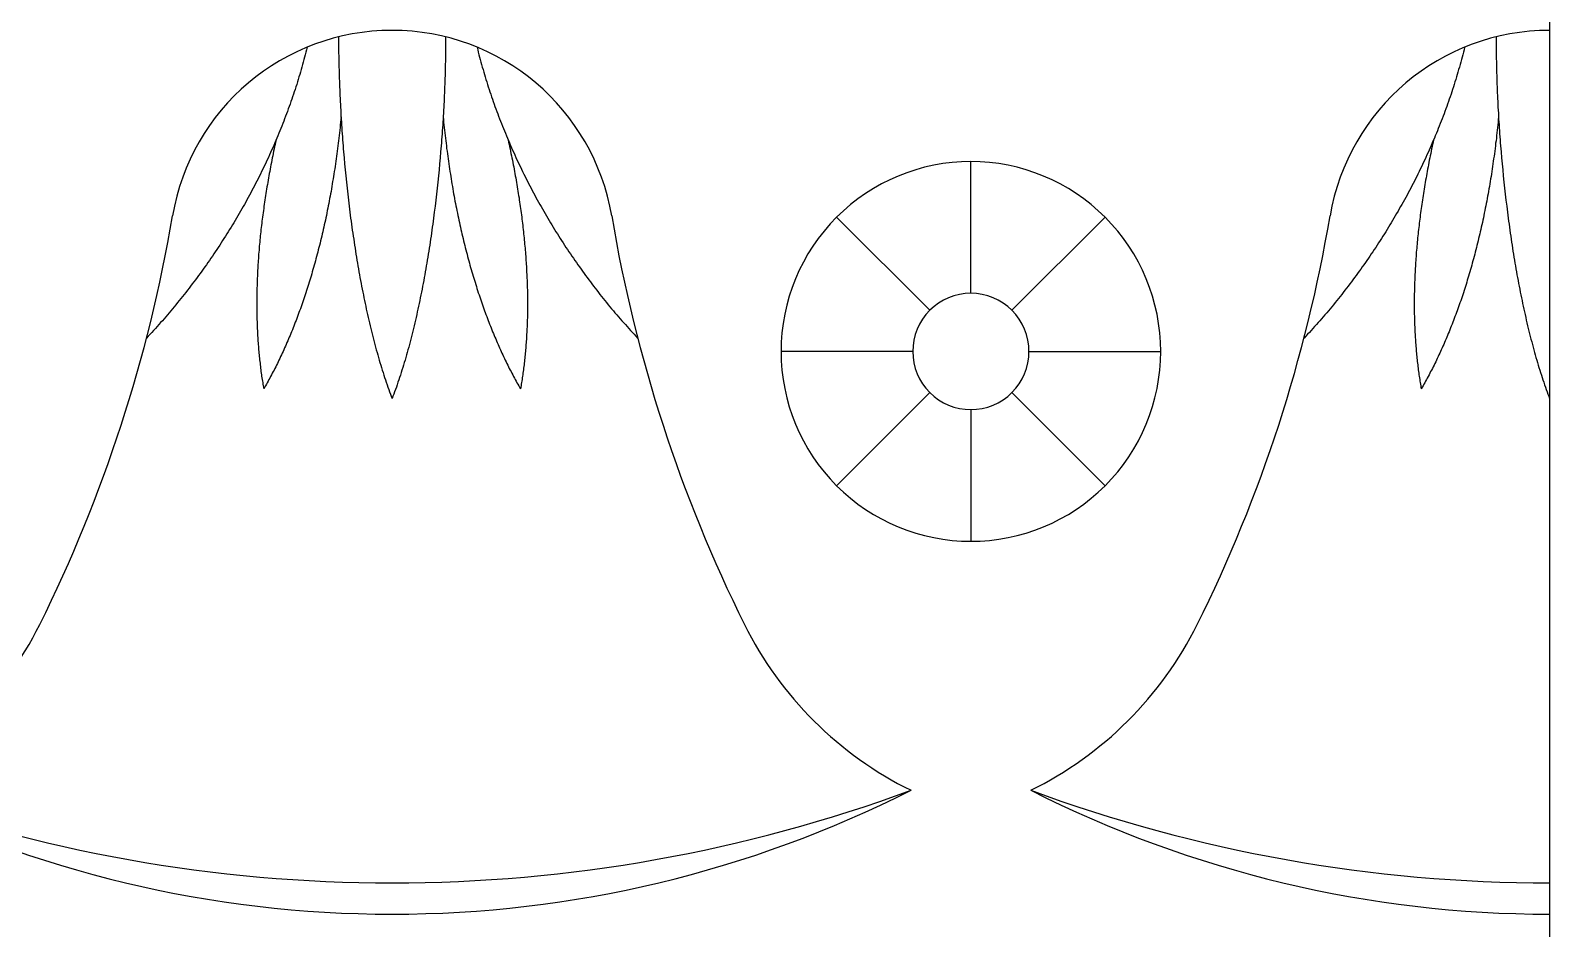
# Model space of a CAD drawing. Extents: x -111 to 2985, y -118 to 122.
# Drawn here: x 12.82 to 33.06, y 15.35 to 27.31 of the extents above; entities that cross this region are included whole.
import ezdxf

# ---------------------------------------------------------------- set-up
doc = ezdxf.new("R2010")
doc.units = 0
doc.layers.add('LAYER_03', color=5, linetype='CONTINUOUS')

msp = doc.modelspace()

# ---------------------------------------------------------------- linework, layer by layer
at = {"layer": 'LAYER_03'}
for points in [[(-13.204, 41.2), (33.064, 41.2), (33.064, 4.476)], [(16.928, 27.227), (16.928, 27.191), (16.928, 27.155), (16.928, 27.119), (16.929, 27.083), (16.929, 27.047), (16.929, 27.01), (16.93, 26.973), (16.93, 26.936), (16.931, 26.899), (16.932, 26.862), (16.933, 26.825), (16.934, 26.788), (16.935, 26.75), (16.936, 26.712), (16.937, 26.674), (16.938, 26.636), (16.94, 26.598), (16.941, 26.56), (16.943, 26.522), (16.944, 26.483), (16.946, 26.445), (16.948, 26.406), (16.95, 26.367), (16.952, 26.328), (16.954, 26.289), (16.956, 26.25), (16.958, 26.211), (16.96, 26.172), (16.963, 26.132), (16.965, 26.093), (16.968, 26.054), (16.97, 26.014), (16.973, 25.974), (16.976, 25.935), (16.979, 25.895), (16.982, 25.855), (16.985, 25.815), (16.988, 25.775), (16.991, 25.735), (16.994, 25.695), (17.001, 25.615), (17.008, 25.535), (17.016, 25.454), (17.024, 25.374), (17.032, 25.293), (17.041, 25.213), (17.05, 25.132), (17.059, 25.051), (17.069, 24.971), (17.079, 24.89), (17.089, 24.81), (17.095, 24.77), (17.1, 24.73), (17.106, 24.69), (17.111, 24.65), (17.117, 24.61), (17.123, 24.57), (17.129, 24.53), (17.135, 24.491), (17.141, 24.451), (17.147, 24.411), (17.153, 24.372), (17.159, 24.332), (17.166, 24.293), (17.172, 24.253), (17.179, 24.214), (17.186, 24.175), (17.192, 24.136), (17.199, 24.097), (17.206, 24.058), (17.213, 24.019), (17.22, 23.981), (17.228, 23.942), (17.235, 23.904), (17.243, 23.865), (17.25, 23.827), (17.258, 23.789), (17.265, 23.751), (17.273, 23.713), (17.281, 23.676), (17.289, 23.638), (17.297, 23.601), (17.305, 23.564), (17.314, 23.526), (17.322, 23.489), (17.331, 23.453), (17.339, 23.416), (17.348, 23.379), (17.357, 23.343), (17.365, 23.307), (17.374, 23.271), (17.383, 23.235), (17.393, 23.2), (17.402, 23.164), (17.411, 23.129), (17.421, 23.094), (17.43, 23.059), (17.44, 23.024), (17.45, 22.99), (17.459, 22.956), (17.469, 22.921), (17.479, 22.888), (17.489, 22.854), (17.5, 22.821), (17.51, 22.787), (17.52, 22.754), (17.531, 22.722), (17.541, 22.689), (17.552, 22.657), (17.563, 22.625), (17.574, 22.593), (17.585, 22.561), (17.596, 22.53), (17.607, 22.499), (17.618, 22.468), (17.63, 22.438), (17.641, 22.407)], [(18.354, 27.227), (18.354, 27.191), (18.354, 27.155), (18.354, 27.119), (18.354, 27.083), (18.353, 27.047), (18.353, 27.01), (18.352, 26.973), (18.352, 26.936), (18.351, 26.899), (18.35, 26.862), (18.349, 26.825), (18.349, 26.788), (18.348, 26.75), (18.346, 26.712), (18.345, 26.674), (18.344, 26.636), (18.343, 26.598), (18.341, 26.56), (18.34, 26.522), (18.338, 26.483), (18.336, 26.445), (18.335, 26.406), (18.333, 26.367), (18.331, 26.328), (18.329, 26.289), (18.327, 26.25), (18.324, 26.211), (18.322, 26.172), (18.32, 26.132), (18.317, 26.093), (18.315, 26.054), (18.312, 26.014), (18.309, 25.974), (18.307, 25.935), (18.304, 25.895), (18.301, 25.855), (18.298, 25.815), (18.295, 25.775), (18.291, 25.735), (18.288, 25.695), (18.281, 25.615), (18.274, 25.535), (18.266, 25.454), (18.258, 25.374), (18.25, 25.293), (18.242, 25.213), (18.233, 25.132), (18.223, 25.051), (18.214, 24.971), (18.203, 24.89), (18.193, 24.81), (18.188, 24.77), (18.182, 24.73), (18.177, 24.69), (18.171, 24.65), (18.165, 24.61), (18.16, 24.57), (18.154, 24.53), (18.148, 24.491), (18.142, 24.451), (18.136, 24.411), (18.129, 24.372), (18.123, 24.332), (18.117, 24.293), (18.11, 24.253), (18.103, 24.214), (18.097, 24.175), (18.09, 24.136), (18.083, 24.097), (18.076, 24.058), (18.069, 24.019), (18.062, 23.981), (18.055, 23.942), (18.047, 23.904), (18.04, 23.865), (18.032, 23.827), (18.025, 23.789), (18.017, 23.751), (18.009, 23.713), (18.001, 23.676), (17.993, 23.638), (17.985, 23.601), (17.977, 23.564), (17.969, 23.526), (17.96, 23.489), (17.952, 23.453), (17.943, 23.416), (17.934, 23.379), (17.926, 23.343), (17.917, 23.307), (17.908, 23.271), (17.899, 23.235), (17.89, 23.2), (17.88, 23.164), (17.871, 23.129), (17.862, 23.094), (17.852, 23.059), (17.843, 23.024), (17.833, 22.99), (17.823, 22.956), (17.813, 22.921), (17.803, 22.888), (17.793, 22.854), (17.783, 22.821), (17.772, 22.787), (17.762, 22.754), (17.752, 22.722), (17.741, 22.689), (17.73, 22.657), (17.719, 22.625), (17.709, 22.593), (17.698, 22.561), (17.686, 22.53), (17.675, 22.499), (17.664, 22.468), (17.653, 22.438), (17.641, 22.407)], [(32.351, 27.227), (32.351, 27.191), (32.351, 27.155), (32.351, 27.119), (32.351, 27.083), (32.352, 27.047), (32.352, 27.01), (32.353, 26.973), (32.353, 26.936), (32.354, 26.899), (32.355, 26.862), (32.356, 26.825), (32.357, 26.788), (32.358, 26.75), (32.359, 26.712), (32.36, 26.674), (32.361, 26.636), (32.362, 26.598), (32.364, 26.56), (32.365, 26.522), (32.367, 26.483), (32.369, 26.445), (32.371, 26.406), (32.372, 26.367), (32.374, 26.328), (32.376, 26.289), (32.378, 26.25), (32.381, 26.211), (32.383, 26.172), (32.385, 26.132), (32.388, 26.093), (32.39, 26.054), (32.393, 26.014), (32.396, 25.974), (32.398, 25.935), (32.401, 25.895), (32.404, 25.855), (32.407, 25.815), (32.41, 25.775), (32.414, 25.735), (32.417, 25.695), (32.424, 25.615), (32.431, 25.535), (32.439, 25.454), (32.447, 25.374), (32.455, 25.293), (32.464, 25.213), (32.473, 25.132), (32.482, 25.051), (32.492, 24.971), (32.502, 24.89), (32.512, 24.81), (32.517, 24.77), (32.523, 24.73), (32.528, 24.69), (32.534, 24.65), (32.54, 24.61), (32.545, 24.57), (32.551, 24.53), (32.557, 24.491), (32.563, 24.451), (32.569, 24.411), (32.576, 24.372), (32.582, 24.332), (32.589, 24.293), (32.595, 24.253), (32.602, 24.214), (32.608, 24.175), (32.615, 24.136), (32.622, 24.097), (32.629, 24.058), (32.636, 24.019), (32.643, 23.981), (32.651, 23.942), (32.658, 23.904), (32.665, 23.865), (32.673, 23.827), (32.68, 23.789), (32.688, 23.751), (32.696, 23.713), (32.704, 23.676), (32.712, 23.638), (32.72, 23.601), (32.728, 23.564), (32.737, 23.526), (32.745, 23.489), (32.753, 23.453), (32.762, 23.416), (32.771, 23.379), (32.779, 23.343), (32.788, 23.307), (32.797, 23.271), (32.806, 23.235), (32.815, 23.2), (32.825, 23.164), (32.834, 23.129), (32.843, 23.094), (32.853, 23.059), (32.863, 23.024), (32.872, 22.99), (32.882, 22.956), (32.892, 22.921), (32.902, 22.888), (32.912, 22.854), (32.922, 22.821), (32.933, 22.787), (32.943, 22.754), (32.954, 22.722), (32.964, 22.689), (32.975, 22.657), (32.986, 22.625), (32.997, 22.593), (33.008, 22.561), (33.019, 22.53), (33.03, 22.499), (33.041, 22.468), (33.052, 22.438), (33.064, 22.407)], [(16.509, 27.089), (16.501, 27.056), (16.492, 27.023), (16.484, 26.99), (16.475, 26.957), (16.466, 26.924), (16.457, 26.891), (16.448, 26.858), (16.439, 26.825), (16.43, 26.792), (16.42, 26.759), (16.41, 26.726), (16.4, 26.693), (16.39, 26.66), (16.38, 26.627), (16.37, 26.594), (16.359, 26.561), (16.349, 26.528), (16.338, 26.496), (16.327, 26.463), (16.316, 26.43), (16.305, 26.397), (16.293, 26.365), (16.282, 26.332), (16.27, 26.299), (16.258, 26.267), (16.246, 26.234), (16.234, 26.201), (16.222, 26.169), (16.209, 26.136), (16.197, 26.104), (16.184, 26.072), (16.171, 26.039), (16.158, 26.007), (16.145, 25.975), (16.132, 25.942), (16.119, 25.91), (16.105, 25.878), (16.092, 25.846), (16.078, 25.814), (16.064, 25.781), (16.05, 25.749), (16.036, 25.717), (16.021, 25.686), (16.007, 25.654), (15.992, 25.622), (15.977, 25.59), (15.963, 25.558), (15.948, 25.526), (15.932, 25.495), (15.917, 25.463), (15.902, 25.432), (15.886, 25.4), (15.871, 25.369), (15.855, 25.337), (15.839, 25.306), (15.823, 25.275), (15.807, 25.243), (15.791, 25.212), (15.774, 25.181), (15.758, 25.15), (15.741, 25.119), (15.724, 25.088), (15.707, 25.057), (15.69, 25.026), (15.673, 24.995), (15.656, 24.965), (15.638, 24.934), (15.621, 24.903), (15.603, 24.873), (15.585, 24.842), (15.568, 24.812), (15.55, 24.782), (15.531, 24.751), (15.513, 24.721), (15.495, 24.691), (15.476, 24.661), (15.458, 24.631), (15.439, 24.601), (15.42, 24.571), (15.401, 24.542), (15.382, 24.512), (15.363, 24.482), (15.344, 24.453), (15.325, 24.423), (15.305, 24.394), (15.285, 24.364), (15.266, 24.335), (15.246, 24.306), (15.226, 24.277), (15.206, 24.248), (15.186, 24.219), (15.166, 24.19), (15.145, 24.162), (15.125, 24.133), (15.104, 24.104), (15.083, 24.076), (15.063, 24.047), (15.042, 24.019), (15.021, 23.991), (15, 23.963), (14.978, 23.935), (14.957, 23.907), (14.936, 23.879), (14.914, 23.851), (14.893, 23.823), (14.871, 23.796), (14.849, 23.768), (14.827, 23.741), (14.805, 23.713), (14.783, 23.686), (14.761, 23.659), (14.739, 23.632), (14.716, 23.605), (14.694, 23.578), (14.671, 23.552), (14.648, 23.525), (14.626, 23.499), (14.603, 23.472), (14.58, 23.446), (14.557, 23.42), (14.534, 23.394), (14.51, 23.368), (14.487, 23.342), (14.464, 23.316), (14.44, 23.29), (14.416, 23.265), (14.393, 23.239), (14.369, 23.214)], [(18.773, 27.089), (18.782, 27.056), (18.79, 27.023), (18.798, 26.99), (18.807, 26.957), (18.816, 26.924), (18.825, 26.891), (18.834, 26.858), (18.843, 26.825), (18.853, 26.792), (18.862, 26.759), (18.872, 26.726), (18.882, 26.693), (18.892, 26.66), (18.902, 26.627), (18.913, 26.594), (18.923, 26.561), (18.934, 26.528), (18.944, 26.496), (18.955, 26.463), (18.967, 26.43), (18.978, 26.397), (18.989, 26.365), (19.001, 26.332), (19.012, 26.299), (19.024, 26.267), (19.036, 26.234), (19.048, 26.201), (19.06, 26.169), (19.073, 26.136), (19.085, 26.104), (19.098, 26.072), (19.111, 26.039), (19.124, 26.007), (19.137, 25.975), (19.15, 25.942), (19.164, 25.91), (19.177, 25.878), (19.191, 25.846), (19.205, 25.814), (19.218, 25.781), (19.233, 25.749), (19.247, 25.717), (19.261, 25.686), (19.276, 25.654), (19.29, 25.622), (19.305, 25.59), (19.32, 25.558), (19.335, 25.526), (19.35, 25.495), (19.365, 25.463), (19.38, 25.432), (19.396, 25.4), (19.412, 25.369), (19.427, 25.337), (19.443, 25.306), (19.459, 25.275), (19.475, 25.243), (19.492, 25.212), (19.508, 25.181), (19.525, 25.15), (19.541, 25.119), (19.558, 25.088), (19.575, 25.057), (19.592, 25.026), (19.609, 24.995), (19.627, 24.965), (19.644, 24.934), (19.661, 24.903), (19.679, 24.873), (19.697, 24.842), (19.715, 24.812), (19.733, 24.782), (19.751, 24.751), (19.769, 24.721), (19.787, 24.691), (19.806, 24.661), (19.824, 24.631), (19.843, 24.601), (19.862, 24.571), (19.881, 24.542), (19.9, 24.512), (19.919, 24.482), (19.938, 24.453), (19.958, 24.423), (19.977, 24.394), (19.997, 24.364), (20.017, 24.335), (20.036, 24.306), (20.056, 24.277), (20.076, 24.248), (20.097, 24.219), (20.117, 24.19), (20.137, 24.162), (20.158, 24.133), (20.178, 24.104), (20.199, 24.076), (20.22, 24.047), (20.241, 24.019), (20.262, 23.991), (20.283, 23.963), (20.304, 23.935), (20.325, 23.907), (20.347, 23.879), (20.368, 23.851), (20.39, 23.823), (20.411, 23.796), (20.433, 23.768), (20.455, 23.741), (20.477, 23.713), (20.499, 23.686), (20.521, 23.659), (20.544, 23.632), (20.566, 23.605), (20.589, 23.578), (20.611, 23.552), (20.634, 23.525), (20.657, 23.499), (20.68, 23.472), (20.703, 23.446), (20.726, 23.42), (20.749, 23.394), (20.772, 23.368), (20.795, 23.342), (20.819, 23.316), (20.842, 23.29), (20.866, 23.265), (20.89, 23.239), (20.913, 23.214)], [(31.932, 27.089), (31.924, 27.056), (31.915, 27.023), (31.907, 26.99), (31.898, 26.957), (31.889, 26.924), (31.88, 26.891), (31.871, 26.858), (31.862, 26.825), (31.852, 26.792), (31.843, 26.759), (31.833, 26.726), (31.823, 26.693), (31.813, 26.66), (31.803, 26.627), (31.793, 26.594), (31.782, 26.561), (31.771, 26.528), (31.761, 26.496), (31.75, 26.463), (31.739, 26.43), (31.727, 26.397), (31.716, 26.365), (31.704, 26.332), (31.693, 26.299), (31.681, 26.267), (31.669, 26.234), (31.657, 26.201), (31.645, 26.169), (31.632, 26.136), (31.62, 26.104), (31.607, 26.072), (31.594, 26.039), (31.581, 26.007), (31.568, 25.975), (31.555, 25.942), (31.541, 25.91), (31.528, 25.878), (31.514, 25.846), (31.501, 25.814), (31.487, 25.781), (31.473, 25.749), (31.458, 25.717), (31.444, 25.686), (31.43, 25.654), (31.415, 25.622), (31.4, 25.59), (31.385, 25.558), (31.37, 25.526), (31.355, 25.495), (31.34, 25.463), (31.325, 25.432), (31.309, 25.4), (31.293, 25.369), (31.278, 25.337), (31.262, 25.306), (31.246, 25.275), (31.23, 25.243), (31.213, 25.212), (31.197, 25.181), (31.18, 25.15), (31.164, 25.119), (31.147, 25.088), (31.13, 25.057), (31.113, 25.026), (31.096, 24.995), (31.079, 24.965), (31.061, 24.934), (31.044, 24.903), (31.026, 24.873), (31.008, 24.842), (30.99, 24.812), (30.972, 24.782), (30.954, 24.751), (30.936, 24.721), (30.918, 24.691), (30.899, 24.661), (30.881, 24.631), (30.862, 24.601), (30.843, 24.571), (30.824, 24.542), (30.805, 24.512), (30.786, 24.482), (30.767, 24.453), (30.747, 24.423), (30.728, 24.394), (30.708, 24.364), (30.688, 24.335), (30.669, 24.306), (30.649, 24.277), (30.629, 24.248), (30.609, 24.219), (30.588, 24.19), (30.568, 24.162), (30.547, 24.133), (30.527, 24.104), (30.506, 24.076), (30.485, 24.047), (30.464, 24.019), (30.443, 23.991), (30.422, 23.963), (30.401, 23.935), (30.38, 23.907), (30.358, 23.879), (30.337, 23.851), (30.315, 23.823), (30.294, 23.796), (30.272, 23.768), (30.25, 23.741), (30.228, 23.713), (30.206, 23.686), (30.184, 23.659), (30.161, 23.632), (30.139, 23.605), (30.116, 23.578), (30.094, 23.552), (30.071, 23.525), (30.048, 23.499), (30.026, 23.472), (30.003, 23.446), (29.979, 23.42), (29.956, 23.394), (29.933, 23.368), (29.91, 23.342), (29.886, 23.316), (29.863, 23.29), (29.839, 23.265), (29.816, 23.239), (29.792, 23.214)], [(16.961, 26.161), (16.957, 26.125), (16.954, 26.09), (16.95, 26.054), (16.947, 26.019), (16.943, 25.984), (16.939, 25.949), (16.935, 25.913), (16.931, 25.878), (16.927, 25.844), (16.923, 25.809), (16.918, 25.774), (16.914, 25.74), (16.91, 25.705), (16.905, 25.671), (16.9, 25.637), (16.896, 25.603), (16.891, 25.569), (16.886, 25.535), (16.881, 25.501), (16.876, 25.467), (16.871, 25.434), (16.866, 25.4), (16.86, 25.367), (16.855, 25.334), (16.849, 25.301), (16.844, 25.268), (16.838, 25.235), (16.833, 25.202), (16.827, 25.169), (16.821, 25.137), (16.815, 25.104), (16.809, 25.072), (16.803, 25.04), (16.797, 25.008), (16.791, 24.976), (16.784, 24.944), (16.778, 24.912), (16.771, 24.88), (16.765, 24.849), (16.758, 24.817), (16.752, 24.786), (16.745, 24.755), (16.738, 24.724), (16.731, 24.693), (16.724, 24.662), (16.717, 24.631), (16.71, 24.601), (16.703, 24.57), (16.696, 24.54), (16.688, 24.509), (16.681, 24.479), (16.673, 24.449), (16.666, 24.419), (16.658, 24.39), (16.651, 24.36), (16.643, 24.33), (16.635, 24.301), (16.627, 24.272), (16.619, 24.242), (16.611, 24.213), (16.603, 24.184), (16.595, 24.156), (16.587, 24.127), (16.578, 24.098), (16.57, 24.07), (16.562, 24.041), (16.553, 24.013), (16.545, 23.985), (16.536, 23.957), (16.527, 23.929), (16.519, 23.902), (16.51, 23.874), (16.501, 23.847), (16.492, 23.819), (16.483, 23.792), (16.474, 23.765), (16.465, 23.738), (16.456, 23.711), (16.447, 23.684), (16.437, 23.658), (16.428, 23.631), (16.419, 23.605), (16.409, 23.579), (16.4, 23.553), (16.39, 23.527), (16.381, 23.501), (16.371, 23.475), (16.361, 23.45), (16.351, 23.424), (16.341, 23.399), (16.332, 23.374), (16.322, 23.349), (16.312, 23.324), (16.302, 23.299), (16.291, 23.275), (16.281, 23.25), (16.271, 23.226), (16.261, 23.202), (16.251, 23.177), (16.24, 23.153), (16.23, 23.13), (16.219, 23.106), (16.209, 23.082), (16.198, 23.059), (16.188, 23.036), (16.177, 23.012), (16.166, 22.989), (16.155, 22.967), (16.145, 22.944), (16.134, 22.921), (16.123, 22.899), (16.112, 22.876), (16.101, 22.854), (16.09, 22.832), (16.079, 22.81), (16.068, 22.788), (16.057, 22.767), (16.045, 22.745), (16.034, 22.724), (16.023, 22.703), (16.011, 22.681), (16, 22.66), (15.989, 22.64), (15.977, 22.619), (15.966, 22.598), (15.954, 22.578), (15.942, 22.558), (15.931, 22.538)], [(18.321, 26.161), (18.325, 26.125), (18.328, 26.09), (18.332, 26.054), (18.336, 26.019), (18.339, 25.984), (18.343, 25.949), (18.347, 25.913), (18.351, 25.878), (18.355, 25.844), (18.36, 25.809), (18.364, 25.774), (18.368, 25.74), (18.373, 25.705), (18.377, 25.671), (18.382, 25.637), (18.387, 25.603), (18.391, 25.569), (18.396, 25.535), (18.401, 25.501), (18.406, 25.467), (18.411, 25.434), (18.417, 25.4), (18.422, 25.367), (18.427, 25.334), (18.433, 25.301), (18.438, 25.268), (18.444, 25.235), (18.45, 25.202), (18.455, 25.169), (18.461, 25.137), (18.467, 25.104), (18.473, 25.072), (18.479, 25.04), (18.485, 25.008), (18.492, 24.976), (18.498, 24.944), (18.504, 24.912), (18.511, 24.88), (18.517, 24.849), (18.524, 24.817), (18.531, 24.786), (18.537, 24.755), (18.544, 24.724), (18.551, 24.693), (18.558, 24.662), (18.565, 24.631), (18.572, 24.601), (18.579, 24.57), (18.587, 24.54), (18.594, 24.509), (18.601, 24.479), (18.609, 24.449), (18.616, 24.419), (18.624, 24.39), (18.632, 24.36), (18.64, 24.33), (18.647, 24.301), (18.655, 24.272), (18.663, 24.242), (18.671, 24.213), (18.679, 24.184), (18.687, 24.156), (18.696, 24.127), (18.704, 24.098), (18.712, 24.07), (18.721, 24.041), (18.729, 24.013), (18.738, 23.985), (18.746, 23.957), (18.755, 23.929), (18.764, 23.902), (18.772, 23.874), (18.781, 23.847), (18.79, 23.819), (18.799, 23.792), (18.808, 23.765), (18.817, 23.738), (18.826, 23.711), (18.836, 23.684), (18.845, 23.658), (18.854, 23.631), (18.864, 23.605), (18.873, 23.579), (18.883, 23.553), (18.892, 23.527), (18.902, 23.501), (18.911, 23.475), (18.921, 23.45), (18.931, 23.424), (18.941, 23.399), (18.951, 23.374), (18.961, 23.349), (18.971, 23.324), (18.981, 23.299), (18.991, 23.275), (19.001, 23.25), (19.011, 23.226), (19.021, 23.202), (19.032, 23.177), (19.042, 23.153), (19.053, 23.13), (19.063, 23.106), (19.074, 23.082), (19.084, 23.059), (19.095, 23.036), (19.105, 23.012), (19.116, 22.989), (19.127, 22.967), (19.138, 22.944), (19.148, 22.921), (19.159, 22.899), (19.17, 22.876), (19.181, 22.854), (19.192, 22.832), (19.203, 22.81), (19.215, 22.788), (19.226, 22.767), (19.237, 22.745), (19.248, 22.724), (19.26, 22.703), (19.271, 22.681), (19.282, 22.66), (19.294, 22.64), (19.305, 22.619), (19.317, 22.598), (19.328, 22.578), (19.34, 22.558), (19.352, 22.538)], [(32.384, 26.161), (32.38, 26.125), (32.377, 26.09), (32.373, 26.054), (32.369, 26.019), (32.366, 25.984), (32.362, 25.949), (32.358, 25.913), (32.354, 25.878), (32.35, 25.844), (32.345, 25.809), (32.341, 25.774), (32.337, 25.74), (32.332, 25.705), (32.328, 25.671), (32.323, 25.637), (32.318, 25.603), (32.314, 25.569), (32.309, 25.535), (32.304, 25.501), (32.299, 25.467), (32.294, 25.434), (32.288, 25.4), (32.283, 25.367), (32.278, 25.334), (32.272, 25.301), (32.267, 25.268), (32.261, 25.235), (32.255, 25.202), (32.25, 25.169), (32.244, 25.137), (32.238, 25.104), (32.232, 25.072), (32.226, 25.04), (32.22, 25.008), (32.213, 24.976), (32.207, 24.944), (32.201, 24.912), (32.194, 24.88), (32.188, 24.849), (32.181, 24.817), (32.174, 24.786), (32.168, 24.755), (32.161, 24.724), (32.154, 24.693), (32.147, 24.662), (32.14, 24.631), (32.133, 24.601), (32.126, 24.57), (32.118, 24.54), (32.111, 24.509), (32.104, 24.479), (32.096, 24.449), (32.089, 24.419), (32.081, 24.39), (32.073, 24.36), (32.066, 24.33), (32.058, 24.301), (32.05, 24.272), (32.042, 24.242), (32.034, 24.213), (32.026, 24.184), (32.018, 24.156), (32.009, 24.127), (32.001, 24.098), (31.993, 24.07), (31.984, 24.041), (31.976, 24.013), (31.967, 23.985), (31.959, 23.957), (31.95, 23.929), (31.941, 23.902), (31.933, 23.874), (31.924, 23.847), (31.915, 23.819), (31.906, 23.792), (31.897, 23.765), (31.888, 23.738), (31.879, 23.711), (31.869, 23.684), (31.86, 23.658), (31.851, 23.631), (31.841, 23.605), (31.832, 23.579), (31.822, 23.553), (31.813, 23.527), (31.803, 23.501), (31.794, 23.475), (31.784, 23.45), (31.774, 23.424), (31.764, 23.399), (31.754, 23.374), (31.744, 23.349), (31.734, 23.324), (31.724, 23.299), (31.714, 23.275), (31.704, 23.25), (31.694, 23.226), (31.684, 23.202), (31.673, 23.177), (31.663, 23.153), (31.653, 23.13), (31.642, 23.106), (31.632, 23.082), (31.621, 23.059), (31.61, 23.036), (31.6, 23.012), (31.589, 22.989), (31.578, 22.967), (31.567, 22.944), (31.557, 22.921), (31.546, 22.899), (31.535, 22.876), (31.524, 22.854), (31.513, 22.832), (31.502, 22.81), (31.49, 22.788), (31.479, 22.767), (31.468, 22.745), (31.457, 22.724), (31.446, 22.703), (31.434, 22.681), (31.423, 22.66), (31.411, 22.64), (31.4, 22.619), (31.388, 22.598), (31.377, 22.578), (31.365, 22.558), (31.354, 22.538)], [(16.096, 25.856), (16.089, 25.826), (16.083, 25.795), (16.076, 25.765), (16.07, 25.735), (16.063, 25.704), (16.057, 25.674), (16.051, 25.644), (16.045, 25.614), (16.039, 25.584), (16.033, 25.554), (16.027, 25.524), (16.021, 25.495), (16.016, 25.465), (16.01, 25.435), (16.005, 25.406), (15.999, 25.376), (15.994, 25.347), (15.989, 25.317), (15.984, 25.288), (15.979, 25.259), (15.974, 25.229), (15.969, 25.2), (15.964, 25.171), (15.96, 25.142), (15.955, 25.113), (15.951, 25.084), (15.946, 25.055), (15.942, 25.027), (15.938, 24.998), (15.934, 24.969), (15.93, 24.941), (15.926, 24.912), (15.922, 24.884), (15.918, 24.856), (15.915, 24.827), (15.911, 24.799), (15.907, 24.771), (15.904, 24.743), (15.901, 24.715), (15.898, 24.687), (15.894, 24.659), (15.891, 24.631), (15.888, 24.603), (15.885, 24.576), (15.883, 24.548), (15.88, 24.521), (15.877, 24.493), (15.875, 24.466), (15.872, 24.439), (15.87, 24.411), (15.868, 24.384), (15.866, 24.357), (15.863, 24.33), (15.861, 24.303), (15.859, 24.276), (15.858, 24.249), (15.856, 24.223), (15.854, 24.196), (15.852, 24.17), (15.851, 24.143), (15.849, 24.117), (15.848, 24.09), (15.847, 24.064), (15.846, 24.038), (15.845, 24.012), (15.843, 23.986), (15.843, 23.96), (15.842, 23.934), (15.841, 23.908), (15.84, 23.883), (15.839, 23.857), (15.839, 23.831), (15.838, 23.806), (15.838, 23.781), (15.838, 23.755), (15.838, 23.73), (15.837, 23.705), (15.837, 23.68), (15.837, 23.655), (15.837, 23.63), (15.838, 23.605), (15.838, 23.58), (15.838, 23.556), (15.839, 23.531), (15.839, 23.507), (15.84, 23.482), (15.84, 23.458), (15.841, 23.434), (15.842, 23.41), (15.843, 23.386), (15.844, 23.362), (15.845, 23.338), (15.846, 23.314), (15.847, 23.29), (15.848, 23.267), (15.849, 23.243), (15.851, 23.22), (15.852, 23.196), (15.854, 23.173), (15.855, 23.15), (15.857, 23.127), (15.859, 23.104), (15.861, 23.081), (15.863, 23.058), (15.865, 23.035), (15.867, 23.013), (15.869, 22.99), (15.871, 22.968), (15.873, 22.945), (15.876, 22.923), (15.878, 22.901), (15.881, 22.879), (15.883, 22.857), (15.886, 22.835), (15.889, 22.813), (15.892, 22.791), (15.894, 22.769), (15.897, 22.748), (15.9, 22.726), (15.903, 22.705), (15.907, 22.684), (15.91, 22.663), (15.913, 22.642), (15.917, 22.621), (15.92, 22.6), (15.924, 22.579), (15.927, 22.558), (15.931, 22.538)], [(19.186, 25.856), (19.193, 25.826), (19.2, 25.795), (19.206, 25.765), (19.213, 25.735), (19.219, 25.704), (19.225, 25.674), (19.232, 25.644), (19.238, 25.614), (19.244, 25.584), (19.25, 25.554), (19.255, 25.524), (19.261, 25.495), (19.267, 25.465), (19.272, 25.435), (19.278, 25.406), (19.283, 25.376), (19.288, 25.347), (19.294, 25.317), (19.299, 25.288), (19.304, 25.259), (19.308, 25.229), (19.313, 25.2), (19.318, 25.171), (19.323, 25.142), (19.327, 25.113), (19.332, 25.084), (19.336, 25.055), (19.34, 25.027), (19.345, 24.998), (19.349, 24.969), (19.353, 24.941), (19.357, 24.912), (19.36, 24.884), (19.364, 24.856), (19.368, 24.827), (19.371, 24.799), (19.375, 24.771), (19.378, 24.743), (19.382, 24.715), (19.385, 24.687), (19.388, 24.659), (19.391, 24.631), (19.394, 24.603), (19.397, 24.576), (19.4, 24.548), (19.402, 24.521), (19.405, 24.493), (19.407, 24.466), (19.41, 24.439), (19.412, 24.411), (19.415, 24.384), (19.417, 24.357), (19.419, 24.33), (19.421, 24.303), (19.423, 24.276), (19.425, 24.249), (19.427, 24.223), (19.428, 24.196), (19.43, 24.17), (19.431, 24.143), (19.433, 24.117), (19.434, 24.09), (19.435, 24.064), (19.437, 24.038), (19.438, 24.012), (19.439, 23.986), (19.44, 23.96), (19.441, 23.934), (19.441, 23.908), (19.442, 23.883), (19.443, 23.857), (19.443, 23.831), (19.444, 23.806), (19.444, 23.781), (19.445, 23.755), (19.445, 23.73), (19.445, 23.705), (19.445, 23.68), (19.445, 23.655), (19.445, 23.63), (19.445, 23.605), (19.444, 23.58), (19.444, 23.556), (19.444, 23.531), (19.443, 23.507), (19.443, 23.482), (19.442, 23.458), (19.441, 23.434), (19.441, 23.41), (19.44, 23.386), (19.439, 23.362), (19.438, 23.338), (19.437, 23.314), (19.436, 23.29), (19.434, 23.267), (19.433, 23.243), (19.432, 23.22), (19.43, 23.196), (19.428, 23.173), (19.427, 23.15), (19.425, 23.127), (19.423, 23.104), (19.422, 23.081), (19.42, 23.058), (19.418, 23.035), (19.416, 23.013), (19.413, 22.99), (19.411, 22.968), (19.409, 22.945), (19.407, 22.923), (19.404, 22.901), (19.402, 22.879), (19.399, 22.857), (19.396, 22.835), (19.394, 22.813), (19.391, 22.791), (19.388, 22.769), (19.385, 22.748), (19.382, 22.726), (19.379, 22.705), (19.376, 22.684), (19.372, 22.663), (19.369, 22.642), (19.366, 22.621), (19.362, 22.6), (19.359, 22.579), (19.355, 22.558), (19.352, 22.538)], [(31.519, 25.856), (31.512, 25.826), (31.505, 25.795), (31.499, 25.765), (31.492, 25.735), (31.486, 25.704), (31.48, 25.674), (31.473, 25.644), (31.467, 25.614), (31.461, 25.584), (31.456, 25.554), (31.45, 25.524), (31.444, 25.495), (31.438, 25.465), (31.433, 25.435), (31.427, 25.406), (31.422, 25.376), (31.417, 25.347), (31.412, 25.317), (31.406, 25.288), (31.401, 25.259), (31.397, 25.229), (31.392, 25.2), (31.387, 25.171), (31.382, 25.142), (31.378, 25.113), (31.373, 25.084), (31.369, 25.055), (31.365, 25.027), (31.361, 24.998), (31.356, 24.969), (31.352, 24.941), (31.349, 24.912), (31.345, 24.884), (31.341, 24.856), (31.337, 24.827), (31.334, 24.799), (31.33, 24.771), (31.327, 24.743), (31.324, 24.715), (31.32, 24.687), (31.317, 24.659), (31.314, 24.631), (31.311, 24.603), (31.308, 24.576), (31.305, 24.548), (31.303, 24.521), (31.3, 24.493), (31.298, 24.466), (31.295, 24.439), (31.293, 24.411), (31.29, 24.384), (31.288, 24.357), (31.286, 24.33), (31.284, 24.303), (31.282, 24.276), (31.28, 24.249), (31.279, 24.223), (31.277, 24.196), (31.275, 24.17), (31.274, 24.143), (31.272, 24.117), (31.271, 24.09), (31.27, 24.064), (31.268, 24.038), (31.267, 24.012), (31.266, 23.986), (31.265, 23.96), (31.264, 23.934), (31.264, 23.908), (31.263, 23.883), (31.262, 23.857), (31.262, 23.831), (31.261, 23.806), (31.261, 23.781), (31.261, 23.755), (31.26, 23.73), (31.26, 23.705), (31.26, 23.68), (31.26, 23.655), (31.26, 23.63), (31.26, 23.605), (31.261, 23.58), (31.261, 23.556), (31.261, 23.531), (31.262, 23.507), (31.262, 23.482), (31.263, 23.458), (31.264, 23.434), (31.264, 23.41), (31.265, 23.386), (31.266, 23.362), (31.267, 23.338), (31.268, 23.314), (31.27, 23.29), (31.271, 23.267), (31.272, 23.243), (31.274, 23.22), (31.275, 23.196), (31.277, 23.173), (31.278, 23.15), (31.28, 23.127), (31.282, 23.104), (31.284, 23.081), (31.285, 23.058), (31.287, 23.035), (31.29, 23.013), (31.292, 22.99), (31.294, 22.968), (31.296, 22.945), (31.299, 22.923), (31.301, 22.901), (31.304, 22.879), (31.306, 22.857), (31.309, 22.835), (31.312, 22.813), (31.314, 22.791), (31.317, 22.769), (31.32, 22.748), (31.323, 22.726), (31.326, 22.705), (31.329, 22.684), (31.333, 22.663), (31.336, 22.642), (31.339, 22.621), (31.343, 22.6), (31.346, 22.579), (31.35, 22.558), (31.354, 22.538)], [(25.353, 23.811), (25.353, 25.566)], [(24.805, 23.584), (23.564, 24.825)], [(25.9, 23.584), (27.141, 24.825)], [(24.578, 23.036), (22.823, 23.036)], [(26.127, 23.036), (27.882, 23.036)], [(24.805, 22.488), (23.564, 21.247)], [(25.9, 22.488), (27.141, 21.247)], [(25.353, 22.261), (25.353, 20.506)]]:
    msp.add_lwpolyline(points, dxfattribs=at)
for points in [[(17.641, 27.314, 0.366), (14.716, 24.841)], [(20.567, 24.841, 0.366), (17.641, 27.314)], [(33.064, 27.314, 0.366), (30.138, 24.841)], [(10.727, 17.189, 0.164703), (12.946, 19.398, 0.073604), (14.716, 24.841)], [(20.567, 24.841, 0.073604), (22.336, 19.398, 0.164703), (24.555, 17.189)], [(26.15, 17.189, 0.164703), (28.369, 19.398, 0.073604), (30.138, 24.841)], [(10.727, 17.189, 0.088498), (17.641, 15.955)], [(10.727, 17.189, 0.117644), (17.641, 15.539)], [(17.641, 15.539, 0.117644), (24.555, 17.189)], [(17.641, 15.955, 0.088498), (24.555, 17.189)], [(26.15, 17.189, 0.088498), (33.064, 15.955)], [(26.15, 17.189, 0.117644), (33.064, 15.539)]]:
    msp.add_lwpolyline(points, format="xyb", dxfattribs=at)
for points in [[(25.353, 25.566, 0.414214), (22.823, 23.036, 0.414214), (25.353, 20.506, 0.414214), (27.882, 23.036, 0.414214)], [(25.353, 23.811, 0.414214), (24.578, 23.036, 0.414214), (25.353, 22.261, 0.414214), (26.127, 23.036, 0.414214)]]:
    msp.add_lwpolyline(points, format="xyb", close=True, dxfattribs=at)

doc.saveas('drawing.dxf')
